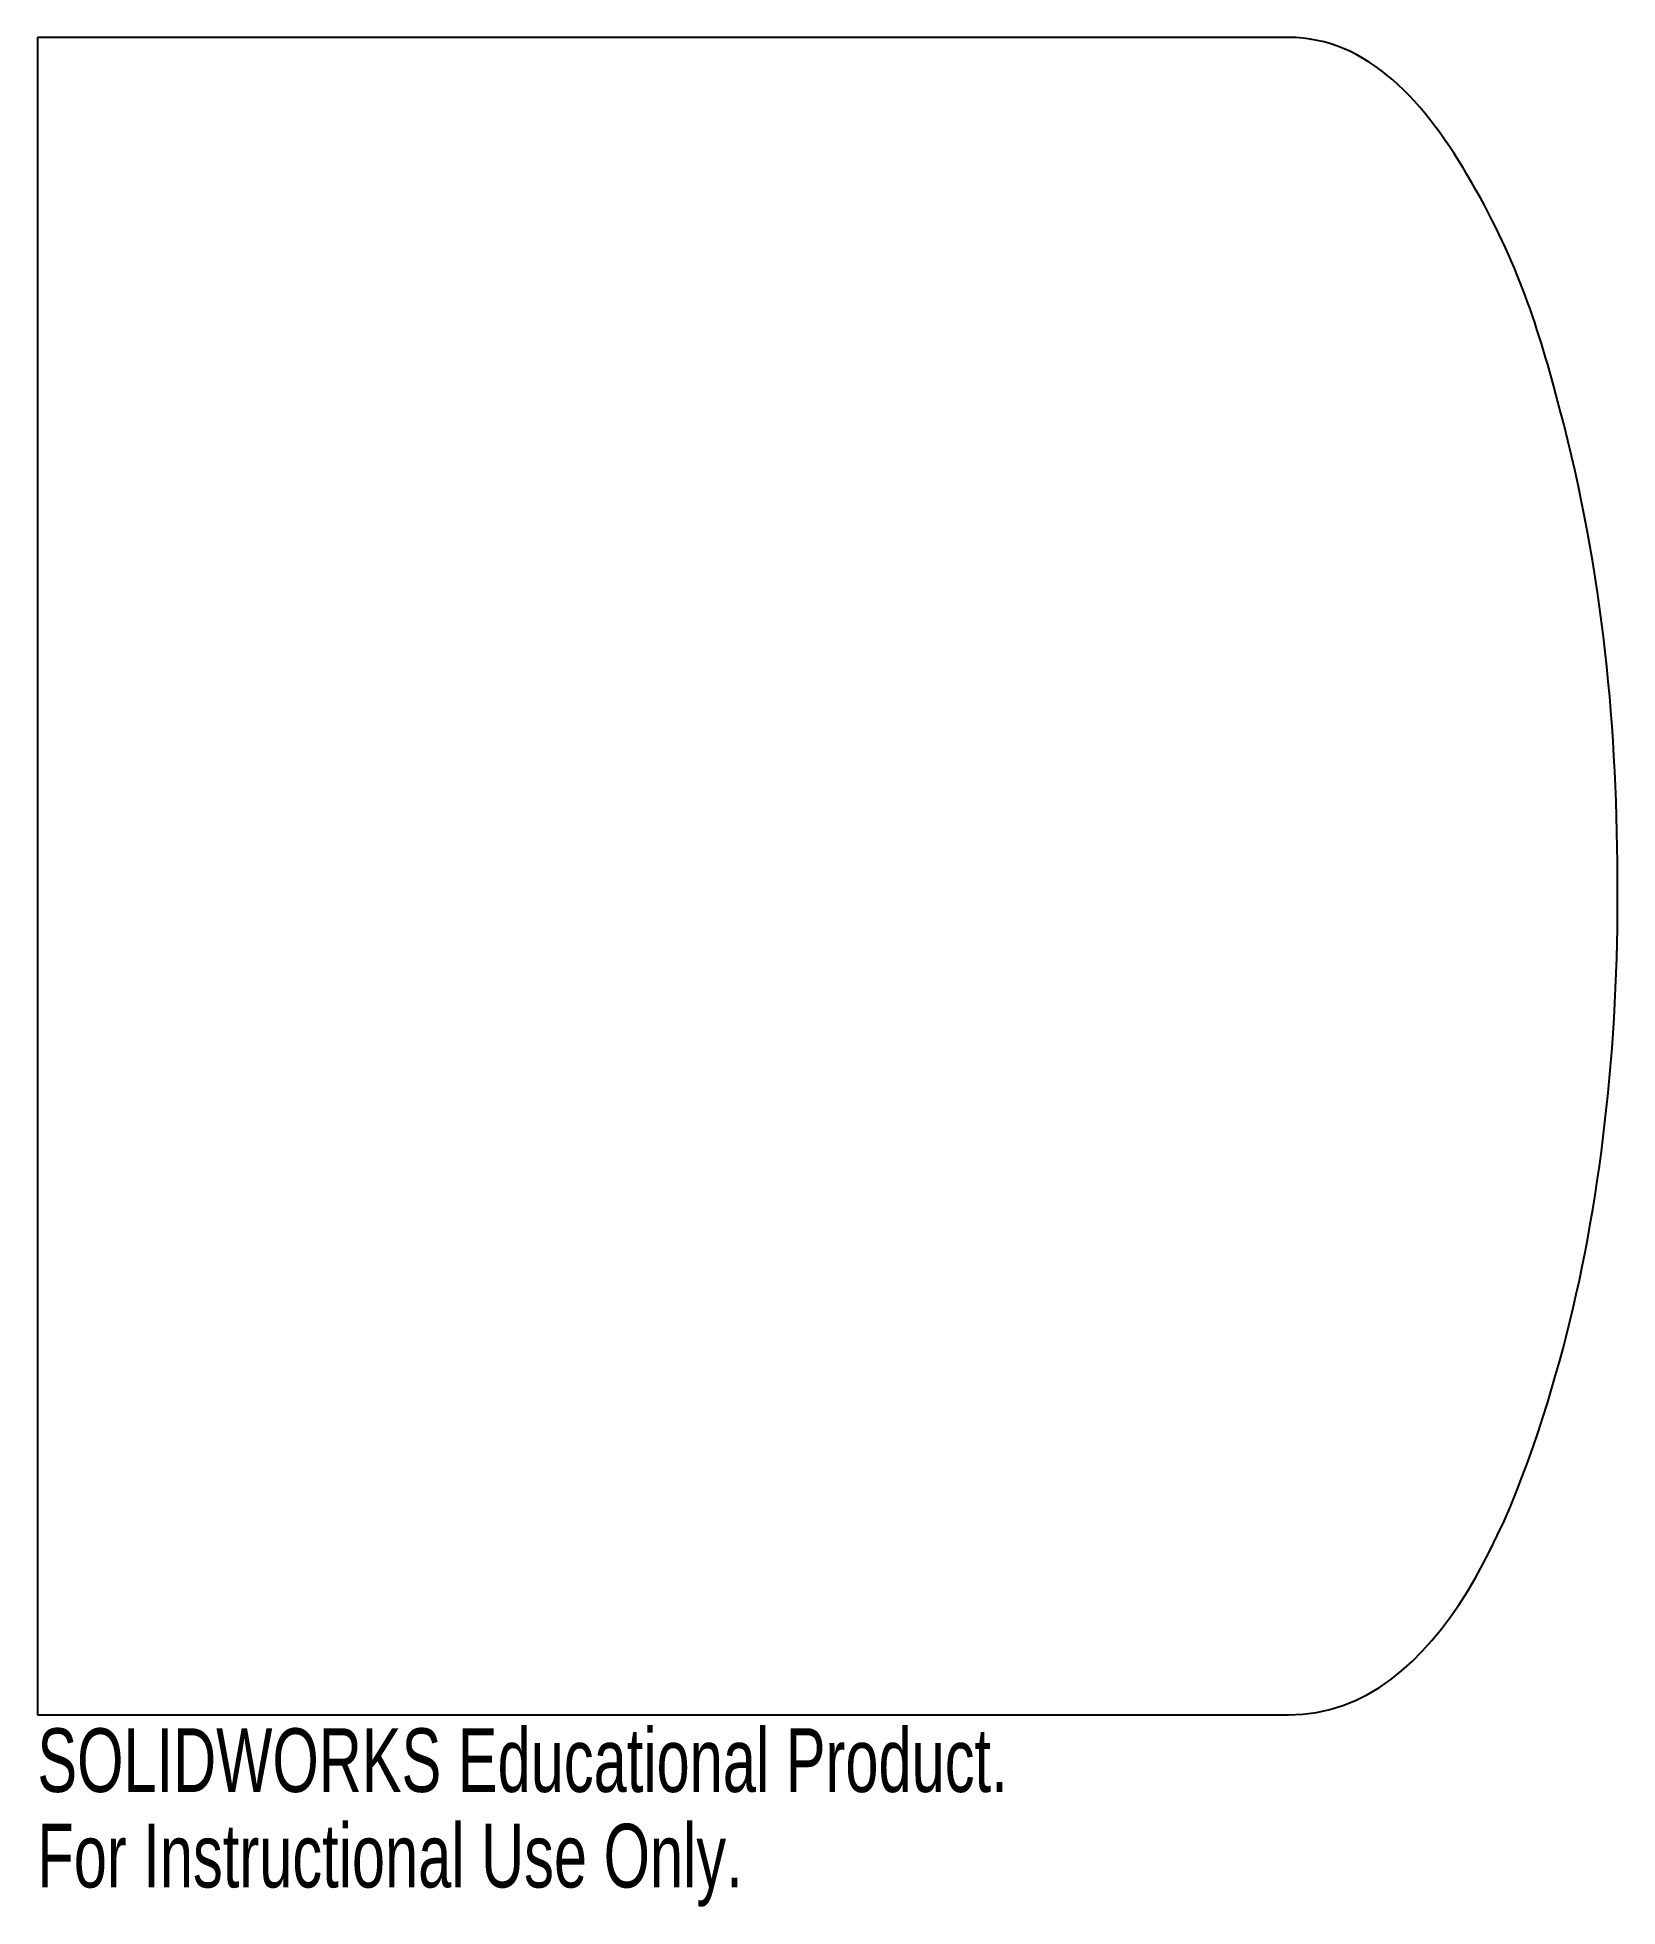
# Model space of a CAD drawing. Header units: millimetres. Extents: x -110 to 10, y -78 to 64.
import ezdxf

# ---------------------------------------------------------------- set-up
doc = ezdxf.new("R2010")
doc.units = ezdxf.units.MM
doc.styles.add('SLDTEXTSTYLE0', font='TXT', dxfattribs={"width": 0.7})

msp = doc.modelspace()

# ---------------------------------------------------------------- linework, layer by layer
at = {"color": 7, "linetype": 'Continuous', "lineweight": 25}
for p, q in [((-15, 63.5), (-110, 63.5)), ((-110, 63.5), (-110, -63.87)), ((10, -1.87), (10, -1.5)), ((-110, -63.87), (-15, -63.87))]:
    msp.add_line(p, q, dxfattribs=at)
for points, knots in [([(10, -1.5), (10, 11.11), (8.95, 22.6), (3.96, 41.57), (2.46, 46.3), (-4.58, 58.6), (-8.95, 63.5), (-15, 63.5)], [0, 0, 0, 0, 0.5, 0.5, 0.75, 0.75, 1, 1, 1, 1]), ([(-15, -63.87), (-3.22, -63.87), (2.6, -47.79), (8.56, -26.34), (10, -13.98), (10, -1.87)], [0, 0, 0, 0, 0.5, 0.5, 1, 1, 1, 1])]:
    msp.add_open_spline(points, degree=3, knots=knots, dxfattribs=at)

# ---------------------------------------------------------------- texts
at = {"color": 7, "linetype": 'Continuous', "char_height": 4.8336, "attachment_point": 1, "style": 'SLDTEXTSTYLE0'}
for s, insert in [('SOLIDWORKS Educational Product.', (-110, -64.89)), ('For Instructional Use Only.', (-110, -72.14))]:
    msp.add_mtext(s, dxfattribs=dict(at, insert=insert))

doc.saveas('drawing.dxf')
